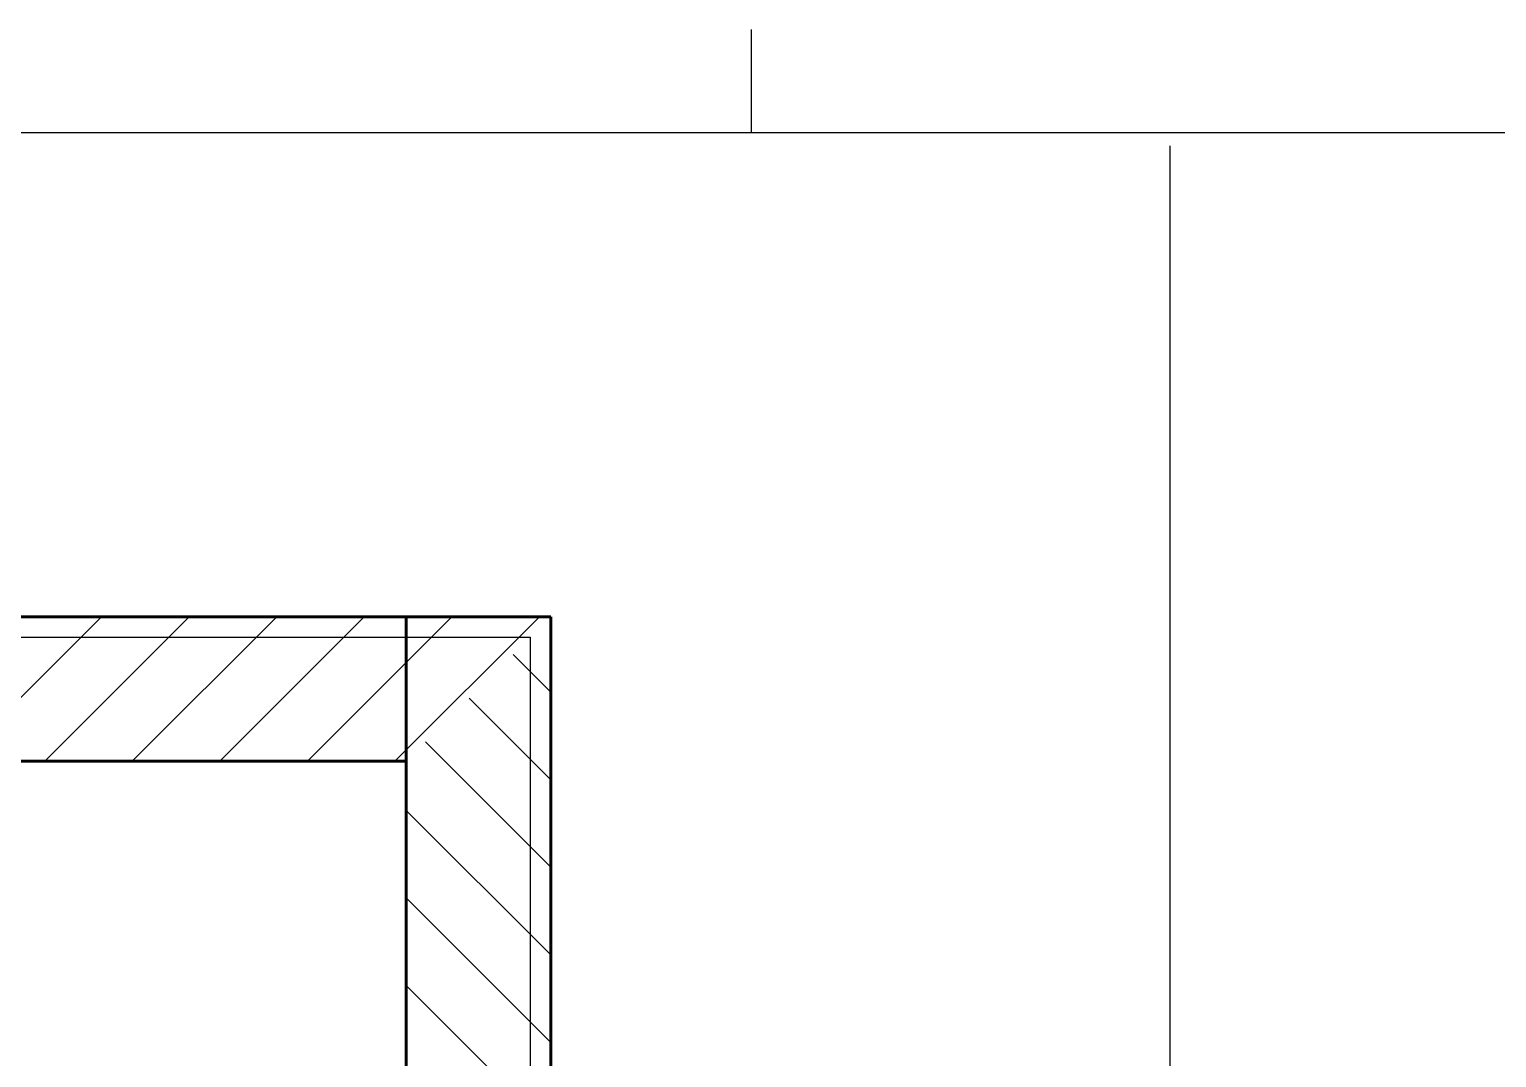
# Model space of a CAD drawing. Extents: x 0 to 756, y -25 to 420.
# Drawn here: x 369 to 440.1, y 370.2 to 420 of the extents above; entities that cross this region are included whole.
import ezdxf
from ezdxf.lldxf.tags import DXFTag

# ---------------------------------------------------------------- set-up
doc = ezdxf.new("R2010")
doc.units = 0
doc.layers.get('0').update_dxf_attribs({"lineweight": 25})
doc.layers.get('DEFPOINTS').update_dxf_attribs({"lineweight": 25})
for name, color, linetype, lineweight in [('A_Aussenwand', 7, 'Continuous', 25), ('ALLGEMEIN01', 7, 'Continuous', 13), ('M_BLIERUNG', 7, 'Continuous', 13), ('WAND_HOLZ_TRAGEND', 7, 'Continuous', 13), ('X_Planrahmen', 7, 'Continuous', 25)]:
    doc.layers.add(name, color=color, linetype=linetype, lineweight=lineweight)
doc.layers.add('A_Geschossdecke', color=7, linetype='Continuous', lineweight=25, true_color=0x008080)
tags = doc.linetypes.add('VERDECKT2_S2', pattern=[0.27, 0.2, -0.07]).pattern_tags.tags
tags[6:7] = [DXFTag(74, 4), DXFTag(75, 0), DXFTag(340, '0'), DXFTag(46, 1.0), DXFTag(50, 0.0), DXFTag(44, 0.0), DXFTag(45, 0.0)]
tags[4:5] = [DXFTag(74, 4), DXFTag(75, 0), DXFTag(340, '0'), DXFTag(46, 1.0), DXFTag(50, 0.0), DXFTag(44, 0.0), DXFTag(45, 0.0)]

# ---------------------------------------------------------------- blocks, each defined once
blk = doc.blocks.new('Blockreferenz-A0T78OPROY', base_point=(0, -25))
at = {"layer": 'X_Planrahmen', "color": 0, "linetype": 'ByBlock', "lineweight": -2, "ltscale": 0.25}
for p, q in [((404, 415), (404, 420)), ((20, 415), (589, 415))]:
    blk.add_line(p, q, dxfattribs=at)
blk = doc.blocks.new('Referenz-A0T78OQ1OY')
at = {"layer": 'ALLGEMEIN01', "color": 0, "linetype": 'VERDECKT2_S2', "lineweight": -2, "ltscale": 0.25}
blk.add_line((424.279, 414.358), (424.279, 52.452), dxfattribs=at)
at = {"layer": 'ALLGEMEIN01', "color": 0}
blk.add_line((387.279, 38.476), (387.279, 384.533), dxfattribs=at)
at = {"layer": 'DEFPOINTS', "color": 0, "linetype": 'Continuous', "lineweight": -2, "ltscale": 0.25}
for p, q in [((394.279, 391.533), (394.279, 391.533)), ((394.279, 391.533), (394.279, 391.533)), ((394.279, 391.533), (394.279, 391.533)), ((394.279, 391.533), (394.279, 391.533)), ((394.279, 391.533), (394.279, 391.533)), ((394.279, 391.533), (394.279, 391.533)), ((394.279, 391.533), (394.279, 391.533)), ((394.279, 391.533), (394.279, 391.533)), ((387.279, 384.533), (387.279, 384.533)), ((387.279, 384.533), (387.279, 384.533)), ((387.279, 384.533), (387.279, 384.533)), ((387.279, 384.533), (387.279, 384.533)), ((387.279, 384.533), (387.279, 384.533)), ((387.279, 384.533), (387.279, 384.533)), ((387.279, 384.533), (387.279, 384.533)), ((387.279, 384.533), (387.279, 384.533))]:
    blk.add_line(p, q, dxfattribs=at)
at = {"layer": 'M_BLIERUNG', "color": 0, "linetype": 'VERDECKT2_S2', "lineweight": -2, "ltscale": 0.25}
blk.add_line((424.279, 414.358), (424.279, 52.452), dxfattribs=at)
at = {"layer": 'WAND_HOLZ_TRAGEND', "color": 0, "lineweight": 50}
for p, q in [((387.279, 391.533), (280.279, 391.533)), ((351.279, 391.533), (387.279, 391.533)), ((387.279, 384.533), (387.279, 391.533)), ((387.279, 391.533), (387.279, 384.533)), ((387.279, 391.533), (387.279, 391.533)), ((387.279, 391.533), (387.279, 31.476)), ((394.279, 391.533), (387.279, 391.533)), ((387.279, 225.775), (387.279, 391.533)), ((387.279, 391.533), (394.279, 391.533)), ((387.279, 391.533), (387.279, 391.533)), ((394.279, 31.476), (394.279, 391.533)), ((394.279, 391.533), (394.279, 225.775)), ((394.279, 391.533), (394.279, 391.533)), ((280.279, 384.533), (387.279, 384.533)), ((387.279, 384.533), (351.279, 384.533)), ((387.279, 384.533), (387.279, 384.533))]:
    blk.add_line(p, q, dxfattribs=at)
blk = doc.blocks.new('Wand-A0T78OQ5OY', base_point=(114.279, 384.533))
at = {"color": 0, "linetype": 'ByBlock', "lineweight": -2, "ltscale": 0.25}
for p, q in [((351.279, 391.533), (394.279, 391.533)), ((351.279, 384.533), (387.279, 384.533))]:
    blk.add_line(p, q, dxfattribs=at)
at = {"color": 0, "lineweight": -2}
for p, q in [((365.513, 384.533), (372.513, 391.533)), ((369.756, 384.533), (376.756, 391.533)), ((373.998, 384.533), (380.998, 391.533)), ((378.241, 384.533), (385.241, 391.533)), ((382.484, 384.533), (389.484, 391.533)), ((386.726, 384.533), (393.726, 391.533))]:
    blk.add_line(p, q, dxfattribs=at)
blk = doc.blocks.new('Wand-A0T78OQFOY', base_point=(387.279, 31.476))
at = {"color": 0, "linetype": 'ByBlock', "lineweight": -2, "ltscale": 0.25}
for p, q in [((394.279, 391.533), (394.279, 260.849)), ((387.279, 384.533), (387.279, 296.533))]:
    blk.add_line(p, q, dxfattribs=at)
at = {"color": 0, "lineweight": -2}
for p, q in [((392.449, 389.702), (394.279, 387.872)), ((390.327, 387.581), (394.279, 383.629)), ((388.206, 385.46), (394.279, 379.387)), ((387.279, 382.144), (394.279, 375.144)), ((387.279, 377.901), (394.279, 370.901)), ((387.279, 373.659), (394.279, 366.659))]:
    blk.add_line(p, q, dxfattribs=at)
blk = doc.blocks.new('Geschossdecke-A0T78ORTOY', base_point=(115.279, 32.476))
at = {"color": 0, "linetype": 'ByBlock', "lineweight": -2, "ltscale": 0.25}
for p, q in [((115.279, 390.533), (393.279, 390.533)), ((393.279, 390.533), (393.279, 32.476))]:
    blk.add_line(p, q, dxfattribs=at)

msp = doc.modelspace()

# ---------------------------------------------------------------- block references
at = {"ltscale": 0.25}
msp.add_blockref('Blockreferenz-A0T78OPROY', (0, -25), dxfattribs=at)
at = {"color": 8, "lineweight": 25, "ltscale": 0.25, "true_color": 0x808080}
msp.add_blockref('Referenz-A0T78OQ1OY', (0, 0), dxfattribs=at)
at = {"layer": 'A_Aussenwand', "ltscale": 0.25}
for name, p in [('Wand-A0T78OQ5OY', (114.279, 384.533)), ('Wand-A0T78OQFOY', (387.279, 31.476))]:
    msp.add_blockref(name, p, dxfattribs=at)
at = {"layer": 'A_Geschossdecke', "ltscale": 0.25}
msp.add_blockref('Geschossdecke-A0T78ORTOY', (115.279, 32.476), dxfattribs=at)

doc.saveas('drawing.dxf')
